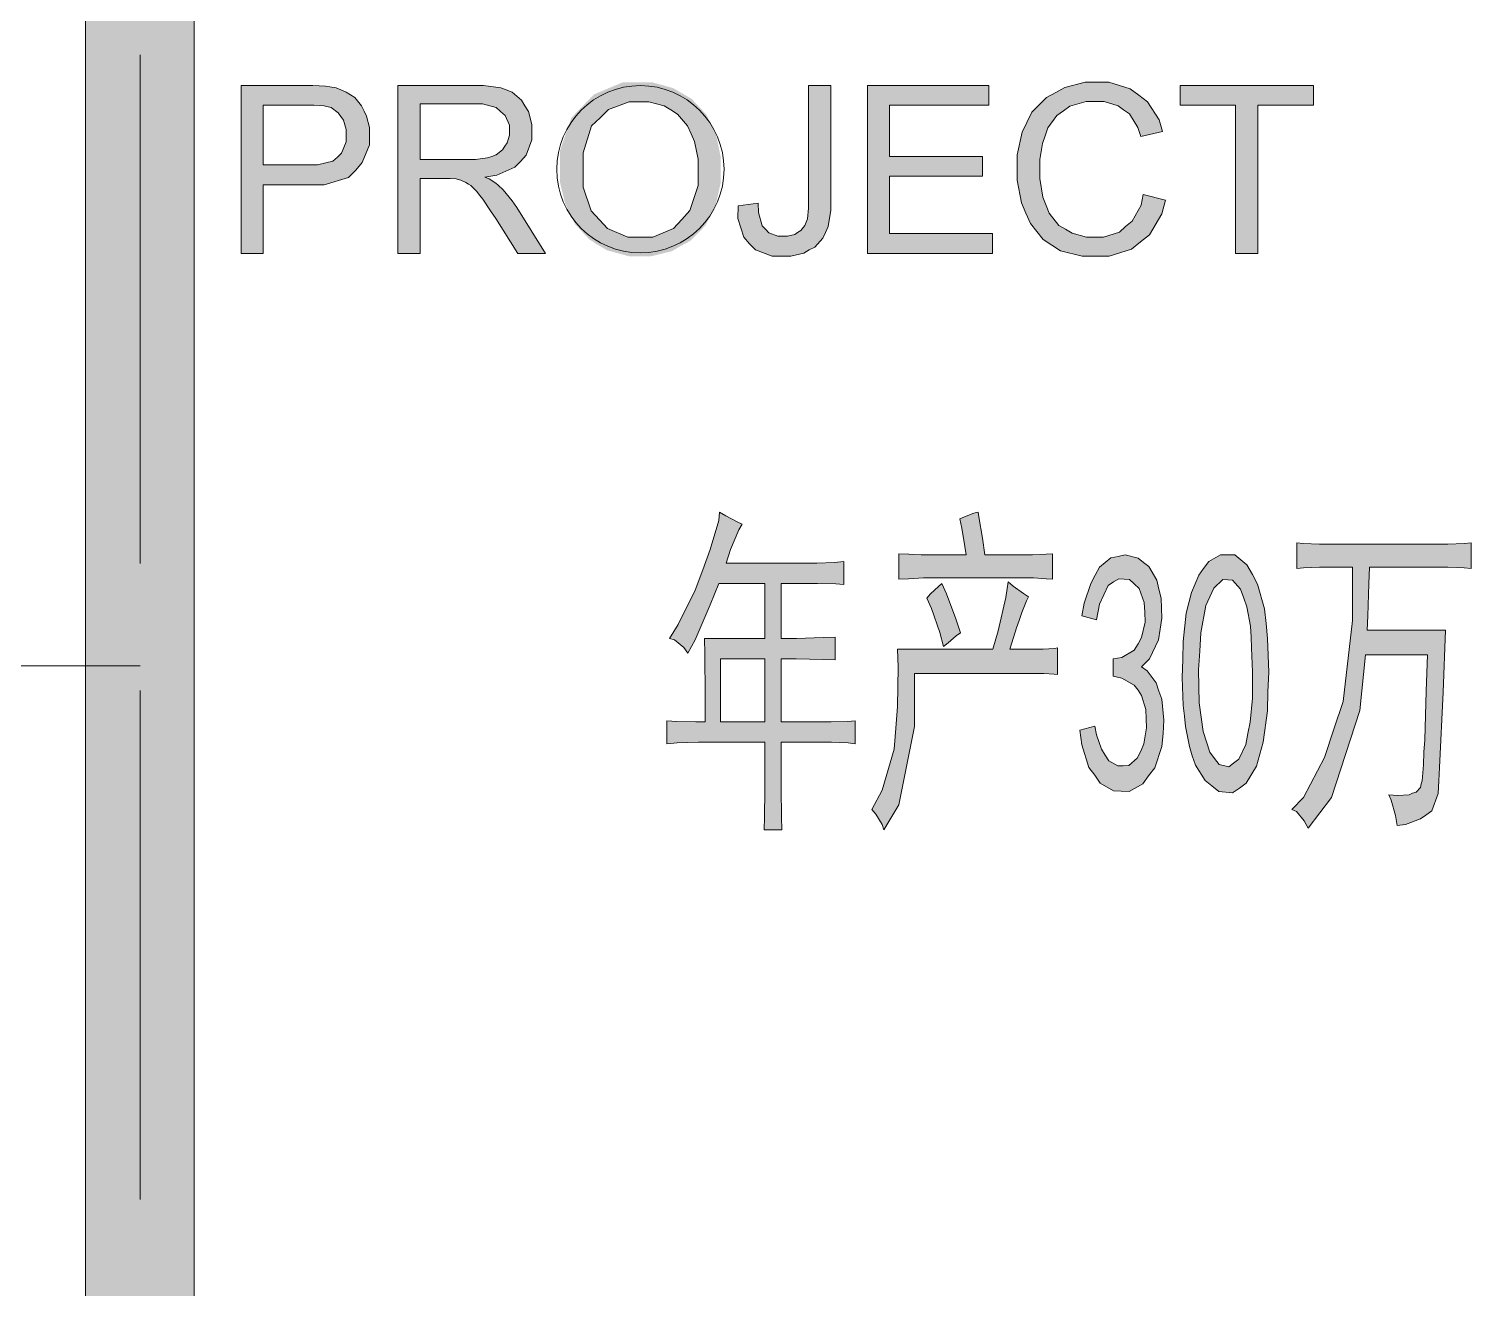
# Model space of a CAD drawing. Header units: millimetres. Extents: x 0 to 829, y 0 to 586.
# Drawn here: x 768.95 to 782, y 78.15 to 89.55 of the extents above; entities that cross this region are included whole.
import ezdxf

# ---------------------------------------------------------------- set-up
doc = ezdxf.new("R2010")
doc.units = ezdxf.units.MM

msp = doc.modelspace()

# ---------------------------------------------------------------- hatches: boundary and pattern name
h = msp.add_hatch(color=0)
h.dxf.hatch_style = 2
h.paths.add_polyline_path([(770.449028, 9.860139), (769.464778, 9.860139), (769.464778, 575.772139), (770.449028, 575.772139)])
h = msp.add_hatch(color=0)
h.paths.add_polyline_path([(770.872361, 87.513583), (770.872361, 89.034056), (771.443861, 89.034056), (771.521472, 89.034056), (771.637889, 89.027), (771.676694, 89.019944), (771.733139, 89.012889), (771.824861, 88.974083), (771.863667, 88.949389), (771.902472, 88.924694), (771.962444, 88.850611), (771.987139, 88.801222), (772.008306, 88.755361), (772.033, 88.653056), (772.033, 88.596611), (772.033, 88.497833), (771.9695, 88.335556), (771.909528, 88.268528), (771.846028, 88.2015), (771.623778, 88.134472), (771.4615, 88.134472), (771.073444, 88.134472), (771.073444, 87.513583)])
h.paths.add_polyline_path([(771.073444, 88.314389), (771.465028, 88.314389), (771.563806, 88.314389), (771.701389, 88.349667), (771.743722, 88.384944), (771.782528, 88.420222), (771.824861, 88.522528), (771.824861, 88.589556), (771.824861, 88.635417), (771.800167, 88.720083), (771.775472, 88.751833), (771.750778, 88.787111), (771.687278, 88.832972), (771.648472, 88.843556), (771.623778, 88.850611), (771.532056, 88.854139), (771.4615, 88.854139), (771.073444, 88.854139)])
h = msp.add_hatch(color=0)
h.paths.add_polyline_path([(772.290528, 87.513583), (772.290528, 89.034056), (772.964333, 89.034056), (773.066639, 89.034056), (773.221861, 89.012889), (773.27125, 88.99525), (773.324167, 88.974083), (773.408833, 88.9), (773.440583, 88.850611), (773.472333, 88.797694), (773.504083, 88.681278), (773.504083, 88.621306), (773.504083, 88.540167), (773.451167, 88.402583), (773.401778, 88.346139), (773.348861, 88.293222), (773.186583, 88.222667), (773.077222, 88.205028), (773.116028, 88.187389), (773.176, 88.148583), (773.197167, 88.130944), (773.243028, 88.088611), (773.324167, 87.989833), (773.3665, 87.929861), (773.627556, 87.513583), (773.377083, 87.513583), (773.176, 87.831083), (773.130139, 87.898111), (773.059583, 88.003944), (773.031361, 88.039222), (773.003139, 88.078028), (772.950222, 88.127417), (772.929056, 88.141528), (772.904361, 88.155639), (772.862028, 88.176806), (772.837333, 88.183861), (772.819694, 88.187389), (772.76325, 88.190917), (772.724444, 88.190917), (772.491611, 88.190917), (772.491611, 87.513583)])
h.paths.add_polyline_path([(772.491611, 88.363778), (772.925528, 88.363778), (772.992556, 88.363778), (773.101917, 88.377889), (773.140722, 88.392), (773.179528, 88.406111), (773.235972, 88.451972), (773.257139, 88.483722), (773.278306, 88.515472), (773.299472, 88.5825), (773.299472, 88.621306), (773.299472, 88.674222), (773.260667, 88.762417), (773.218333, 88.797694), (773.179528, 88.832972), (773.056056, 88.86825), (772.971389, 88.86825), (772.491611, 88.86825)])
h = msp.add_hatch(color=0)
h.paths.add_polyline_path([(773.758083, 88.254417), (773.758083, 88.444917), (773.860389, 88.74125), (773.962694, 88.847083), (774.065, 88.952917), (774.326056, 89.062278), (774.488333, 89.062278), (774.590639, 89.062278), (774.781139, 89.009361), (774.865806, 88.959972), (774.950472, 88.910583), (775.081, 88.769472), (775.123333, 88.681278), (775.169194, 88.589556), (775.211528, 88.384944), (775.211528, 88.272056), (775.211528, 88.155639), (775.165667, 87.951028), (775.119806, 87.859306), (775.073944, 87.767583), (774.939889, 87.63), (774.855222, 87.584139), (774.770556, 87.53475), (774.583583, 87.488889), (774.484806, 87.488889), (774.378972, 87.488889), (774.184944, 87.541806), (774.100278, 87.591194), (774.019139, 87.644111), (773.888611, 87.785222), (773.846278, 87.876944), (773.803944, 87.965139), (773.758083, 88.155639)])
h.paths.add_polyline_path([(773.966222, 88.250889), (773.966222, 88.113306), (774.040306, 87.898111), (774.114389, 87.816972), (774.188472, 87.739361), (774.371917, 87.66175), (774.484806, 87.66175), (774.597694, 87.66175), (774.784667, 87.739361), (774.85875, 87.8205), (774.932833, 87.901639), (775.006917, 88.127417), (775.006917, 88.272056), (775.006917, 88.367306), (774.975167, 88.526056), (774.943417, 88.596611), (774.911667, 88.667167), (774.819944, 88.773), (774.759972, 88.811806), (774.7, 88.850611), (774.562417, 88.885889), (774.488333, 88.885889), (774.3825, 88.885889), (774.195528, 88.815333), (774.121444, 88.74125), (774.043833, 88.667167), (773.966222, 88.42375)])
h = msp.add_hatch(color=0)
h.dxf.hatch_style = 2
h.paths.add_polyline_path([(775.370278, 87.943972), (775.550194, 87.968667), (775.553722, 87.884), (775.585472, 87.764056), (775.617222, 87.732306), (775.645444, 87.700556), (775.726583, 87.668806), (775.775972, 87.668806), (775.814778, 87.668806), (775.881806, 87.686444), (775.9065, 87.704083), (775.934722, 87.721722), (775.973528, 87.767583), (775.984111, 87.795806), (775.994694, 87.827556), (776.005278, 87.922806), (776.005278, 87.986306), (776.005278, 89.034056), (776.206361, 89.034056), (776.206361, 88.000417), (776.206361, 87.905167), (776.181667, 87.757), (776.1605, 87.704083), (776.135806, 87.651167), (776.061722, 87.570028), (776.012333, 87.545333), (775.962944, 87.517111), (775.846528, 87.488889), (775.7795, 87.488889), (775.677194, 87.488889), (775.5255, 87.545333), (775.472583, 87.601778), (775.419667, 87.66175), (775.36675, 87.831083)])
h = msp.add_hatch(color=0)
h.dxf.hatch_style = 2
h.paths.add_polyline_path([(776.537972, 87.513583), (776.537972, 89.034056), (777.635111, 89.034056), (777.635111, 88.854139), (776.739056, 88.854139), (776.739056, 88.392), (777.578667, 88.392), (777.578667, 88.212083), (776.739056, 88.212083), (776.739056, 87.6935), (777.670389, 87.6935), (777.670389, 87.513583)])
h = msp.add_hatch(color=0)
h.dxf.hatch_style = 2
h.paths.add_polyline_path([(779.032111, 88.046278), (779.233194, 87.996889), (779.201444, 87.873417), (779.088556, 87.682917), (779.007417, 87.619417), (778.926278, 87.552389), (778.725194, 87.488889), (778.60525, 87.488889), (778.481778, 87.488889), (778.284222, 87.538278), (778.206611, 87.587667), (778.129, 87.640583), (778.012583, 87.785222), (777.97025, 87.876944), (777.931444, 87.972194), (777.892639, 88.176806), (777.892639, 88.286167), (777.892639, 88.406111), (777.9385, 88.610722), (777.980833, 88.698917), (778.026694, 88.790639), (778.157222, 88.924694), (778.241889, 88.970556), (778.323028, 89.016417), (778.506472, 89.062278), (778.608778, 89.062278), (778.721667, 89.062278), (778.915694, 89.002306), (778.993306, 88.945861), (779.070917, 88.885889), (779.17675, 88.723611), (779.2085, 88.617778), (779.010944, 88.571917), (778.982722, 88.653056), (778.908639, 88.776528), (778.855722, 88.811806), (778.806333, 88.850611), (778.679333, 88.889417), (778.60525, 88.889417), (778.517056, 88.889417), (778.368889, 88.847083), (778.312444, 88.80475), (778.252472, 88.762417), (778.171333, 88.649528), (778.146639, 88.578972), (778.121944, 88.508417), (778.09725, 88.363778), (778.09725, 88.286167), (778.09725, 88.190917), (778.125472, 88.021583), (778.153694, 87.9475), (778.181917, 87.876944), (778.270111, 87.767583), (778.330083, 87.732306), (778.390056, 87.697028), (778.520583, 87.66175), (778.587611, 87.66175), (778.672278, 87.66175), (778.816917, 87.707611), (778.873361, 87.757), (778.933333, 87.806389), (779.014472, 87.951028)])
h = msp.add_hatch(color=0)
h.dxf.hatch_style = 2
h.paths.add_polyline_path([(779.868194, 87.513583), (779.868194, 88.854139), (779.36725, 88.854139), (779.36725, 89.034056), (780.57375, 89.034056), (780.57375, 88.854139), (780.069278, 88.854139), (780.069278, 87.513583)])
h = msp.add_hatch(color=0)
h.paths.add_polyline_path([(774.749389, 84.031667), (774.827, 84.158667), (774.978694, 84.469111), (775.04925, 84.652556), (775.116278, 84.836), (775.193889, 85.097056), (775.200944, 85.174667), (775.257389, 85.139389), (775.359694, 85.086472), (775.405556, 85.065306), (775.373806, 85.012389), (775.299722, 84.836), (775.260917, 84.712528), (775.998222, 84.712528), (776.079361, 84.712528), (776.241639, 84.719583), (776.326306, 84.726639), (776.326306, 84.5185), (776.252222, 84.525556), (776.086417, 84.529083), (775.998222, 84.529083), (775.758333, 84.529083), (775.758333, 84.031667), (775.895917, 84.031667), (776.139333, 84.038722), (776.245167, 84.04225), (776.245167, 83.837639), (776.135806, 83.841167), (775.892389, 83.848222), (775.758333, 83.848222), (775.758333, 83.276722), (776.12875, 83.276722), (776.209889, 83.276722), (776.361583, 83.28025), (776.428611, 83.287306), (776.428611, 83.079167), (776.365111, 83.086222), (776.213417, 83.093278), (776.12875, 83.093278), (775.758333, 83.093278), (775.758333, 82.811056), (775.758333, 82.673472), (775.761861, 82.415944), (775.765389, 82.299528), (775.603111, 82.299528), (775.606639, 82.415944), (775.610167, 82.659361), (775.610167, 82.789889), (775.610167, 83.093278), (775.11275, 83.093278), (775.010444, 83.093278), (774.816417, 83.086222), (774.724694, 83.079167), (774.724694, 83.287306), (774.812889, 83.28025), (774.98575, 83.276722), (775.070417, 83.276722), (775.070417, 83.513083), (775.066889, 83.890556), (775.063361, 84.031667), (775.610167, 84.031667), (775.610167, 84.529083), (775.193889, 84.529083), (775.116278, 84.335056), (774.978694, 84.017556), (774.915194, 83.897611), (774.876389, 83.950528), (774.791722, 84.017556)])
h.paths.add_polyline_path([(775.610167, 83.276722), (775.610167, 83.848222), (775.208, 83.848222), (775.208, 83.276722)])
h = msp.add_hatch(color=0)
h.dxf.hatch_style = 2
h.paths.add_polyline_path([(777.539861, 85.174667), (777.546917, 85.132333), (777.578667, 84.938306), (777.599833, 84.786611), (777.963194, 84.786611), (778.030222, 84.786611), (778.153694, 84.793667), (778.213667, 84.797194), (778.213667, 84.567889), (778.153694, 84.571417), (778.040806, 84.578472), (777.987889, 84.578472), (777.102417, 84.578472), (777.045972, 84.578472), (776.908389, 84.571417), (776.823722, 84.567889), (776.823722, 84.797194), (776.911917, 84.793667), (777.024806, 84.786611), (777.0495, 84.786611), (777.4305, 84.786611), (777.419917, 84.864222), (777.391694, 85.030028), (777.374056, 85.114694), (777.416389, 85.132333), (777.501056, 85.164083)])
h = msp.add_hatch(color=0)
h.dxf.hatch_style = 2
h.paths.add_polyline_path([(781.328694, 82.338333), (781.314583, 82.430056), (781.275778, 82.567639), (781.254611, 82.617028), (781.332222, 82.609972), (781.438056, 82.617028), (781.469806, 82.631139), (781.501556, 82.641722), (781.540361, 82.684056), (781.547417, 82.715806), (781.554472, 82.744028), (781.568583, 82.888667), (781.572111, 83.001556), (781.579167, 83.114444), (781.593278, 83.555417), (781.603861, 83.8835), (781.042944, 83.8835), (780.993556, 83.379028), (780.736028, 82.592333), (780.524361, 82.313639), (780.489083, 82.380667), (780.418528, 82.465333), (780.376194, 82.482972), (780.482028, 82.592333), (780.672528, 82.955694), (780.757194, 83.209694), (780.841861, 83.460167), (780.926528, 84.193944), (780.926528, 84.67725), (780.707806, 84.67725), (780.626667, 84.67725), (780.482028, 84.670194), (780.422056, 84.663139), (780.422056, 84.895972), (780.4785, 84.888917), (780.626667, 84.885389), (780.714861, 84.885389), (781.706167, 84.885389), (781.787306, 84.885389), (781.935472, 84.888917), (781.998972, 84.895972), (781.998972, 84.663139), (781.935472, 84.670194), (781.787306, 84.67725), (781.706167, 84.67725), (781.078222, 84.67725), (781.074694, 84.525556), (781.064111, 84.236278), (781.057056, 84.10575), (781.766139, 84.10575), (781.744972, 83.544833), (781.713222, 82.863972), (781.706167, 82.744028), (781.699111, 82.627611), (781.642667, 82.472389), (781.58975, 82.433583), (781.540361, 82.398306), (781.406306, 82.348917)])
h = msp.add_hatch(color=0)
h.dxf.hatch_style = 2
h.paths.add_polyline_path([(778.460611, 83.202639), (778.594667, 83.237917), (778.608778, 83.160306), (778.654639, 83.029778), (778.689917, 82.976861), (778.721667, 82.923944), (778.802806, 82.878083), (778.852194, 82.878083), (778.901583, 82.881611), (778.979194, 82.948639), (779.010944, 83.012139), (779.039167, 83.079167), (779.063861, 83.223806), (779.060333, 83.304944), (779.056806, 83.389611), (779.018, 83.516611), (778.98625, 83.562472), (778.950972, 83.608333), (778.838083, 83.671833), (778.760472, 83.689472), (778.760472, 83.848222), (778.838083, 83.858806), (778.950972, 83.925833), (778.98625, 83.982278), (779.018, 84.038722), (779.04975, 84.179833), (779.046222, 84.268028), (779.042694, 84.356222), (778.996833, 84.483222), (778.950972, 84.525556), (778.908639, 84.564361), (778.813389, 84.571417), (778.764, 84.543194), (778.714611, 84.511444), (778.637, 84.342111), (778.608778, 84.201), (778.47825, 84.236278), (778.499417, 84.349167), (778.559389, 84.529083), (778.598194, 84.603167), (778.637, 84.67725), (778.739306, 84.761917), (778.806333, 84.7725), (778.869833, 84.786611), (778.98625, 84.758389), (779.035639, 84.719583), (779.085028, 84.680778), (779.155583, 84.557306), (779.173222, 84.476167), (779.194389, 84.395028), (779.201444, 84.215111), (779.187333, 84.116333), (779.169694, 84.017556), (779.088556, 83.848222), (779.018, 83.774139), (779.067389, 83.738861), (779.148528, 83.6295), (779.173222, 83.555417), (779.201444, 83.481333), (779.219083, 83.290833), (779.212028, 83.170889), (779.201444, 83.054472), (779.137944, 82.860444), (779.0815, 82.789889), (779.028583, 82.715806), (778.905111, 82.64525), (778.834556, 82.648778), (778.764, 82.652306), (778.644056, 82.722861), (778.594667, 82.793417), (778.54175, 82.863972), (778.47825, 83.068583)])
h = msp.add_hatch(color=0)
h.paths.add_polyline_path([(779.391944, 83.841167), (779.395472, 84.003444), (779.420167, 84.260972), (779.444861, 84.352694), (779.469556, 84.447944), (779.536583, 84.603167), (779.578917, 84.663139), (779.624778, 84.726639), (779.730611, 84.786611), (779.797639, 84.786611), (779.861139, 84.786611), (779.9705, 84.698417), (780.019889, 84.610222), (780.06575, 84.522028), (780.12925, 84.299778), (780.143361, 84.165722), (780.157472, 84.031667), (780.168056, 83.72475), (780.161, 83.548361), (780.157472, 83.3755), (780.118667, 83.093278), (780.086917, 82.983917), (780.058694, 82.874556), (779.963444, 82.722861), (779.903472, 82.677), (779.839972, 82.634667), (779.7165, 82.64525), (779.653, 82.698167), (779.593028, 82.747556), (779.504833, 82.885139), (779.476611, 82.969806), (779.451917, 83.054472), (779.416639, 83.234389), (779.406056, 83.329639), (779.395472, 83.424889), (779.384889, 83.678889)])
h.paths.add_polyline_path([(779.543639, 83.91525), (779.533056, 83.745917), (779.540111, 83.449583), (779.55775, 83.319056), (779.575389, 83.188528), (779.635361, 83.001556), (779.677694, 82.945111), (779.720028, 82.892194), (779.808222, 82.871028), (779.850556, 82.902778), (779.896417, 82.938056), (779.959917, 83.072111), (779.977556, 83.170889), (779.998722, 83.273194), (780.019889, 83.491917), (780.019889, 83.611861), (780.019889, 83.728278), (780.012833, 83.947), (780.009306, 84.04225), (780.00225, 84.141028), (779.9705, 84.317417), (779.942278, 84.395028), (779.914056, 84.476167), (779.839972, 84.557306), (779.797639, 84.560833), (779.751778, 84.564361), (779.670639, 84.48675), (779.635361, 84.409139), (779.600083, 84.328), (779.554222, 84.081056)])
h = msp.add_hatch(color=0)
h.dxf.hatch_style = 2
h.paths.add_polyline_path([(777.994944, 84.409139), (777.977306, 84.370333), (777.934972, 84.2645), (777.910278, 84.193944), (777.885583, 84.126917), (777.84325, 83.992861), (777.825611, 83.932889), (778.051389, 83.932889), (778.129, 83.932889), (778.231306, 83.939944), (778.256, 83.947), (778.256, 83.703583), (778.227778, 83.707111), (778.132528, 83.714167), (778.0655, 83.714167), (776.964833, 83.714167), (776.964833, 83.234389), (776.823722, 82.525306), (776.686139, 82.299528), (776.672028, 82.348917), (776.615583, 82.440639), (776.576778, 82.482972), (776.672028, 82.659361), (776.781389, 83.029778), (776.7955, 83.220278), (776.809611, 83.414306), (776.816667, 83.770611), (776.809611, 83.932889), (777.673917, 83.932889), (777.719778, 84.098694), (777.790333, 84.402083), (777.8115, 84.543194), (777.857361, 84.504389), (777.949083, 84.437361)])
h = msp.add_hatch(color=0)
h.dxf.hatch_style = 2
h.paths.add_polyline_path([(777.211778, 84.529083), (777.254111, 84.433833), (777.338778, 84.208056), (777.381111, 84.081056), (777.342306, 84.056361), (777.268222, 83.992861), (777.225889, 83.957583), (777.194139, 84.084583), (777.116528, 84.303306), (777.074194, 84.395028), (777.109472, 84.433833), (777.180028, 84.500861)])

# ---------------------------------------------------------------- linework, layer by layer
at = {"color": 0, "lineweight": 0}
for points in [[(770.449028, 9.860139), (769.464778, 9.860139), (769.464778, 575.772139), (770.449028, 575.772139)], [(770.872361, 87.513583), (770.872361, 89.034056), (771.443861, 89.034056), (771.521472, 89.034056), (771.637889, 89.027), (771.676694, 89.019944), (771.733139, 89.012889), (771.824861, 88.974083), (771.863667, 88.949389), (771.902472, 88.924694), (771.962444, 88.850611), (771.987139, 88.801222), (772.008306, 88.755361), (772.033, 88.653056), (772.033, 88.596611), (772.033, 88.497833), (771.9695, 88.335556), (771.909528, 88.268528), (771.846028, 88.2015), (771.623778, 88.134472), (771.4615, 88.134472), (771.073444, 88.134472), (771.073444, 87.513583)], [(772.290528, 87.513583), (772.290528, 89.034056), (772.964333, 89.034056), (773.066639, 89.034056), (773.221861, 89.012889), (773.27125, 88.99525), (773.324167, 88.974083), (773.408833, 88.9), (773.440583, 88.850611), (773.472333, 88.797694), (773.504083, 88.681278), (773.504083, 88.621306), (773.504083, 88.540167), (773.451167, 88.402583), (773.401778, 88.346139), (773.348861, 88.293222), (773.186583, 88.222667), (773.077222, 88.205028), (773.116028, 88.187389), (773.176, 88.148583), (773.197167, 88.130944), (773.243028, 88.088611), (773.324167, 87.989833), (773.3665, 87.929861), (773.627556, 87.513583), (773.377083, 87.513583), (773.176, 87.831083), (773.130139, 87.898111), (773.059583, 88.003944), (773.031361, 88.039222), (773.003139, 88.078028), (772.950222, 88.127417), (772.929056, 88.141528), (772.904361, 88.155639), (772.862028, 88.176806), (772.837333, 88.183861), (772.819694, 88.187389), (772.76325, 88.190917), (772.724444, 88.190917), (772.491611, 88.190917), (772.491611, 87.513583)], [(775.370278, 87.943972), (775.550194, 87.968667), (775.553722, 87.884), (775.585472, 87.764056), (775.617222, 87.732306), (775.645444, 87.700556), (775.726583, 87.668806), (775.775972, 87.668806), (775.814778, 87.668806), (775.881806, 87.686444), (775.9065, 87.704083), (775.934722, 87.721722), (775.973528, 87.767583), (775.984111, 87.795806), (775.994694, 87.827556), (776.005278, 87.922806), (776.005278, 87.986306), (776.005278, 89.034056), (776.206361, 89.034056), (776.206361, 88.000417), (776.206361, 87.905167), (776.181667, 87.757), (776.1605, 87.704083), (776.135806, 87.651167), (776.061722, 87.570028), (776.012333, 87.545333), (775.962944, 87.517111), (775.846528, 87.488889), (775.7795, 87.488889), (775.677194, 87.488889), (775.5255, 87.545333), (775.472583, 87.601778), (775.419667, 87.66175), (775.36675, 87.831083)], [(776.537972, 87.513583), (776.537972, 89.034056), (777.635111, 89.034056), (777.635111, 88.854139), (776.739056, 88.854139), (776.739056, 88.392), (777.578667, 88.392), (777.578667, 88.212083), (776.739056, 88.212083), (776.739056, 87.6935), (777.670389, 87.6935), (777.670389, 87.513583)], [(779.032111, 88.046278), (779.233194, 87.996889), (779.201444, 87.873417), (779.088556, 87.682917), (779.007417, 87.619417), (778.926278, 87.552389), (778.725194, 87.488889), (778.60525, 87.488889), (778.481778, 87.488889), (778.284222, 87.538278), (778.206611, 87.587667), (778.129, 87.640583), (778.012583, 87.785222), (777.97025, 87.876944), (777.931444, 87.972194), (777.892639, 88.176806), (777.892639, 88.286167), (777.892639, 88.406111), (777.9385, 88.610722), (777.980833, 88.698917), (778.026694, 88.790639), (778.157222, 88.924694), (778.241889, 88.970556), (778.323028, 89.016417), (778.506472, 89.062278), (778.608778, 89.062278), (778.721667, 89.062278), (778.915694, 89.002306), (778.993306, 88.945861), (779.070917, 88.885889), (779.17675, 88.723611), (779.2085, 88.617778), (779.010944, 88.571917), (778.982722, 88.653056), (778.908639, 88.776528), (778.855722, 88.811806), (778.806333, 88.850611), (778.679333, 88.889417), (778.60525, 88.889417), (778.517056, 88.889417), (778.368889, 88.847083), (778.312444, 88.80475), (778.252472, 88.762417), (778.171333, 88.649528), (778.146639, 88.578972), (778.121944, 88.508417), (778.09725, 88.363778), (778.09725, 88.286167), (778.09725, 88.190917), (778.125472, 88.021583), (778.153694, 87.9475), (778.181917, 87.876944), (778.270111, 87.767583), (778.330083, 87.732306), (778.390056, 87.697028), (778.520583, 87.66175), (778.587611, 87.66175), (778.672278, 87.66175), (778.816917, 87.707611), (778.873361, 87.757), (778.933333, 87.806389), (779.014472, 87.951028)], [(779.868194, 87.513583), (779.868194, 88.854139), (779.36725, 88.854139), (779.36725, 89.034056), (780.57375, 89.034056), (780.57375, 88.854139), (780.069278, 88.854139), (780.069278, 87.513583)], [(771.073444, 88.314389), (771.465028, 88.314389), (771.563806, 88.314389), (771.701389, 88.349667), (771.743722, 88.384944), (771.782528, 88.420222), (771.824861, 88.522528), (771.824861, 88.589556), (771.824861, 88.635417), (771.800167, 88.720083), (771.775472, 88.751833), (771.750778, 88.787111), (771.687278, 88.832972), (771.648472, 88.843556), (771.623778, 88.850611), (771.532056, 88.854139), (771.4615, 88.854139), (771.073444, 88.854139)], [(772.491611, 88.363778), (772.925528, 88.363778), (772.992556, 88.363778), (773.101917, 88.377889), (773.140722, 88.392), (773.179528, 88.406111), (773.235972, 88.451972), (773.257139, 88.483722), (773.278306, 88.515472), (773.299472, 88.5825), (773.299472, 88.621306), (773.299472, 88.674222), (773.260667, 88.762417), (773.218333, 88.797694), (773.179528, 88.832972), (773.056056, 88.86825), (772.971389, 88.86825), (772.491611, 88.86825)], [(773.966222, 88.250889), (773.966222, 88.113306), (774.040306, 87.898111), (774.114389, 87.816972), (774.188472, 87.739361), (774.371917, 87.66175), (774.484806, 87.66175), (774.597694, 87.66175), (774.784667, 87.739361), (774.85875, 87.8205), (774.932833, 87.901639), (775.006917, 88.127417), (775.006917, 88.272056), (775.006917, 88.367306), (774.975167, 88.526056), (774.943417, 88.596611), (774.911667, 88.667167), (774.819944, 88.773), (774.759972, 88.811806), (774.7, 88.850611), (774.562417, 88.885889), (774.488333, 88.885889), (774.3825, 88.885889), (774.195528, 88.815333), (774.121444, 88.74125), (774.043833, 88.667167), (773.966222, 88.42375)], [(774.749389, 84.031667), (774.827, 84.158667), (774.978694, 84.469111), (775.04925, 84.652556), (775.116278, 84.836), (775.193889, 85.097056), (775.200944, 85.174667), (775.257389, 85.139389), (775.359694, 85.086472), (775.405556, 85.065306), (775.373806, 85.012389), (775.299722, 84.836), (775.260917, 84.712528), (775.998222, 84.712528), (776.079361, 84.712528), (776.241639, 84.719583), (776.326306, 84.726639), (776.326306, 84.5185), (776.252222, 84.525556), (776.086417, 84.529083), (775.998222, 84.529083), (775.758333, 84.529083), (775.758333, 84.031667), (775.895917, 84.031667), (776.139333, 84.038722), (776.245167, 84.04225), (776.245167, 83.837639), (776.135806, 83.841167), (775.892389, 83.848222), (775.758333, 83.848222), (775.758333, 83.276722), (776.12875, 83.276722), (776.209889, 83.276722), (776.361583, 83.28025), (776.428611, 83.287306), (776.428611, 83.079167), (776.365111, 83.086222), (776.213417, 83.093278), (776.12875, 83.093278), (775.758333, 83.093278), (775.758333, 82.811056), (775.758333, 82.673472), (775.761861, 82.415944), (775.765389, 82.299528), (775.603111, 82.299528), (775.606639, 82.415944), (775.610167, 82.659361), (775.610167, 82.789889), (775.610167, 83.093278), (775.11275, 83.093278), (775.010444, 83.093278), (774.816417, 83.086222), (774.724694, 83.079167), (774.724694, 83.287306), (774.812889, 83.28025), (774.98575, 83.276722), (775.070417, 83.276722), (775.070417, 83.513083), (775.066889, 83.890556), (775.063361, 84.031667), (775.610167, 84.031667), (775.610167, 84.529083), (775.193889, 84.529083), (775.116278, 84.335056), (774.978694, 84.017556), (774.915194, 83.897611), (774.876389, 83.950528), (774.791722, 84.017556)], [(777.539861, 85.174667), (777.546917, 85.132333), (777.578667, 84.938306), (777.599833, 84.786611), (777.963194, 84.786611), (778.030222, 84.786611), (778.153694, 84.793667), (778.213667, 84.797194), (778.213667, 84.567889), (778.153694, 84.571417), (778.040806, 84.578472), (777.987889, 84.578472), (777.102417, 84.578472), (777.045972, 84.578472), (776.908389, 84.571417), (776.823722, 84.567889), (776.823722, 84.797194), (776.911917, 84.793667), (777.024806, 84.786611), (777.0495, 84.786611), (777.4305, 84.786611), (777.419917, 84.864222), (777.391694, 85.030028), (777.374056, 85.114694), (777.416389, 85.132333), (777.501056, 85.164083)], [(781.328694, 82.338333), (781.314583, 82.430056), (781.275778, 82.567639), (781.254611, 82.617028), (781.332222, 82.609972), (781.438056, 82.617028), (781.469806, 82.631139), (781.501556, 82.641722), (781.540361, 82.684056), (781.547417, 82.715806), (781.554472, 82.744028), (781.568583, 82.888667), (781.572111, 83.001556), (781.579167, 83.114444), (781.593278, 83.555417), (781.603861, 83.8835), (781.042944, 83.8835), (780.993556, 83.379028), (780.736028, 82.592333), (780.524361, 82.313639), (780.489083, 82.380667), (780.418528, 82.465333), (780.376194, 82.482972), (780.482028, 82.592333), (780.672528, 82.955694), (780.757194, 83.209694), (780.841861, 83.460167), (780.926528, 84.193944), (780.926528, 84.67725), (780.707806, 84.67725), (780.626667, 84.67725), (780.482028, 84.670194), (780.422056, 84.663139), (780.422056, 84.895972), (780.4785, 84.888917), (780.626667, 84.885389), (780.714861, 84.885389), (781.706167, 84.885389), (781.787306, 84.885389), (781.935472, 84.888917), (781.998972, 84.895972), (781.998972, 84.663139), (781.935472, 84.670194), (781.787306, 84.67725), (781.706167, 84.67725), (781.078222, 84.67725), (781.074694, 84.525556), (781.064111, 84.236278), (781.057056, 84.10575), (781.766139, 84.10575), (781.744972, 83.544833), (781.713222, 82.863972), (781.706167, 82.744028), (781.699111, 82.627611), (781.642667, 82.472389), (781.58975, 82.433583), (781.540361, 82.398306), (781.406306, 82.348917)], [(778.460611, 83.202639), (778.594667, 83.237917), (778.608778, 83.160306), (778.654639, 83.029778), (778.689917, 82.976861), (778.721667, 82.923944), (778.802806, 82.878083), (778.852194, 82.878083), (778.901583, 82.881611), (778.979194, 82.948639), (779.010944, 83.012139), (779.039167, 83.079167), (779.063861, 83.223806), (779.060333, 83.304944), (779.056806, 83.389611), (779.018, 83.516611), (778.98625, 83.562472), (778.950972, 83.608333), (778.838083, 83.671833), (778.760472, 83.689472), (778.760472, 83.848222), (778.838083, 83.858806), (778.950972, 83.925833), (778.98625, 83.982278), (779.018, 84.038722), (779.04975, 84.179833), (779.046222, 84.268028), (779.042694, 84.356222), (778.996833, 84.483222), (778.950972, 84.525556), (778.908639, 84.564361), (778.813389, 84.571417), (778.764, 84.543194), (778.714611, 84.511444), (778.637, 84.342111), (778.608778, 84.201), (778.47825, 84.236278), (778.499417, 84.349167), (778.559389, 84.529083), (778.598194, 84.603167), (778.637, 84.67725), (778.739306, 84.761917), (778.806333, 84.7725), (778.869833, 84.786611), (778.98625, 84.758389), (779.035639, 84.719583), (779.085028, 84.680778), (779.155583, 84.557306), (779.173222, 84.476167), (779.194389, 84.395028), (779.201444, 84.215111), (779.187333, 84.116333), (779.169694, 84.017556), (779.088556, 83.848222), (779.018, 83.774139), (779.067389, 83.738861), (779.148528, 83.6295), (779.173222, 83.555417), (779.201444, 83.481333), (779.219083, 83.290833), (779.212028, 83.170889), (779.201444, 83.054472), (779.137944, 82.860444), (779.0815, 82.789889), (779.028583, 82.715806), (778.905111, 82.64525), (778.834556, 82.648778), (778.764, 82.652306), (778.644056, 82.722861), (778.594667, 82.793417), (778.54175, 82.863972), (778.47825, 83.068583)], [(779.391944, 83.841167), (779.395472, 84.003444), (779.420167, 84.260972), (779.444861, 84.352694), (779.469556, 84.447944), (779.536583, 84.603167), (779.578917, 84.663139), (779.624778, 84.726639), (779.730611, 84.786611), (779.797639, 84.786611), (779.861139, 84.786611), (779.9705, 84.698417), (780.019889, 84.610222), (780.06575, 84.522028), (780.12925, 84.299778), (780.143361, 84.165722), (780.157472, 84.031667), (780.168056, 83.72475), (780.161, 83.548361), (780.157472, 83.3755), (780.118667, 83.093278), (780.086917, 82.983917), (780.058694, 82.874556), (779.963444, 82.722861), (779.903472, 82.677), (779.839972, 82.634667), (779.7165, 82.64525), (779.653, 82.698167), (779.593028, 82.747556), (779.504833, 82.885139), (779.476611, 82.969806), (779.451917, 83.054472), (779.416639, 83.234389), (779.406056, 83.329639), (779.395472, 83.424889), (779.384889, 83.678889)], [(777.994944, 84.409139), (777.977306, 84.370333), (777.934972, 84.2645), (777.910278, 84.193944), (777.885583, 84.126917), (777.84325, 83.992861), (777.825611, 83.932889), (778.051389, 83.932889), (778.129, 83.932889), (778.231306, 83.939944), (778.256, 83.947), (778.256, 83.703583), (778.227778, 83.707111), (778.132528, 83.714167), (778.0655, 83.714167), (776.964833, 83.714167), (776.964833, 83.234389), (776.823722, 82.525306), (776.686139, 82.299528), (776.672028, 82.348917), (776.615583, 82.440639), (776.576778, 82.482972), (776.672028, 82.659361), (776.781389, 83.029778), (776.7955, 83.220278), (776.809611, 83.414306), (776.816667, 83.770611), (776.809611, 83.932889), (777.673917, 83.932889), (777.719778, 84.098694), (777.790333, 84.402083), (777.8115, 84.543194), (777.857361, 84.504389), (777.949083, 84.437361)], [(779.543639, 83.91525), (779.533056, 83.745917), (779.540111, 83.449583), (779.55775, 83.319056), (779.575389, 83.188528), (779.635361, 83.001556), (779.677694, 82.945111), (779.720028, 82.892194), (779.808222, 82.871028), (779.850556, 82.902778), (779.896417, 82.938056), (779.959917, 83.072111), (779.977556, 83.170889), (779.998722, 83.273194), (780.019889, 83.491917), (780.019889, 83.611861), (780.019889, 83.728278), (780.012833, 83.947), (780.009306, 84.04225), (780.00225, 84.141028), (779.9705, 84.317417), (779.942278, 84.395028), (779.914056, 84.476167), (779.839972, 84.557306), (779.797639, 84.560833), (779.751778, 84.564361), (779.670639, 84.48675), (779.635361, 84.409139), (779.600083, 84.328), (779.554222, 84.081056)], [(777.211778, 84.529083), (777.254111, 84.433833), (777.338778, 84.208056), (777.381111, 84.081056), (777.342306, 84.056361), (777.268222, 83.992861), (777.225889, 83.957583), (777.194139, 84.084583), (777.116528, 84.303306), (777.074194, 84.395028), (777.109472, 84.433833), (777.180028, 84.500861)], [(775.610167, 83.276722), (775.610167, 83.848222), (775.208, 83.848222), (775.208, 83.276722)]]:
    msp.add_lwpolyline(points, close=True, dxfattribs=at)
for points in [[(769.958667, 84.709), (769.958667, 89.309222)], [(592.493806, 83.784722), (769.958667, 83.784722)], [(769.958667, 78.955194), (769.958667, 83.558944)]]:
    msp.add_lwpolyline(points, dxfattribs=at)
msp.add_circle((774.484806, 88.275583), 0.756708, dxfattribs=at)

doc.saveas('drawing.dxf')
